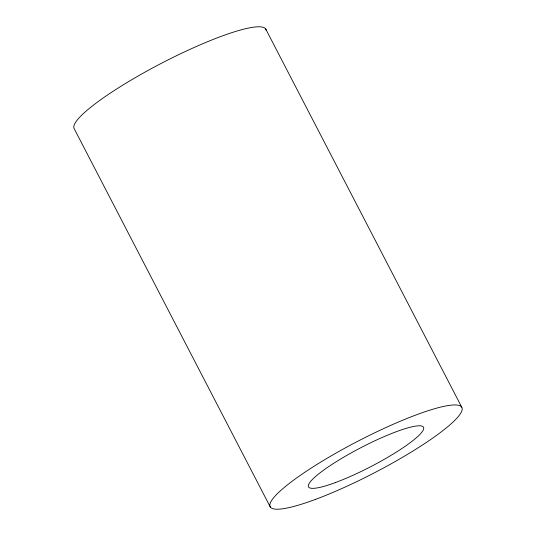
<?xml version="1.0" encoding="UTF-8"?>
<svg xmlns="http://www.w3.org/2000/svg" width="536" height="536" viewBox="0 0 536 536"><rect width="100%" height="100%" fill="white"/><g stroke="black" fill="none" stroke-linecap="round" stroke-linejoin="round"><path stroke-width="0.8" d="M265.702 28.991L461.724 407.152M270.298 507.009L74.276 128.848A107.964 17.822 -27.4 0 1 164.472 61.72A107.964 17.822 -27.4 0 1 266.184 30.492M315.443 499.405A107.964 17.822 -27.4 0 0 462.173 409.544A107.964 17.822 -27.4 0 0 320.414 462.293A107.964 17.822 -27.4 0 0 315.443 499.405M335.67 482.474A64.782 10.693 -27.4 0 0 423.708 428.559A64.782 10.693 -27.4 0 0 338.651 460.21A64.782 10.693 -27.4 0 0 335.67 482.474"/></g></svg>
